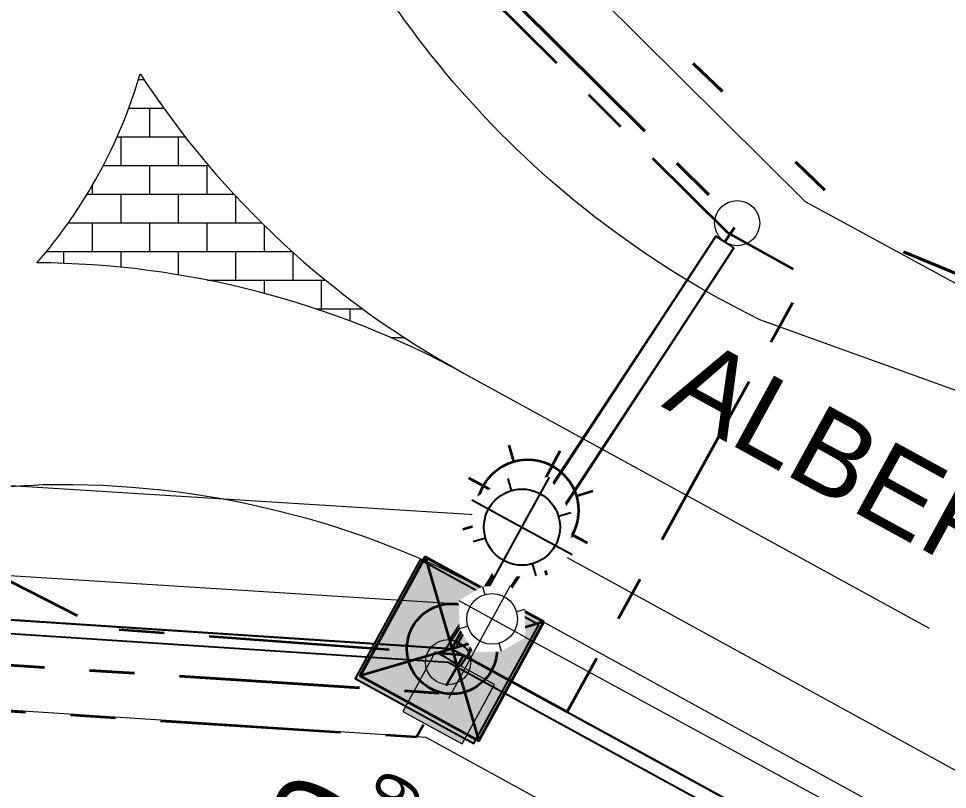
# Model space of a CAD drawing. Header units: metres. Extents: x 279683 to 1215799, y 6210454 to 24863887.
# Drawn here: x 280118.45 to 280139.04, y 6217044.48 to 6217061.56 of the extents above; entities that cross this region are included whole.
import ezdxf
from ezdxf.enums import TextEntityAlignment as Align

# ---------------------------------------------------------------- set-up
doc = ezdxf.new("R2010")
doc.units = ezdxf.units.M
doc.linetypes.add('Cable Exist UG', pattern=[7, 4, -1, 1, -1])
doc.linetypes.add('PHANTOM', pattern=[6.15, 3, -0.75, 0.3, -0.75, 0.3, -0.75, 0.3])
doc.layers.get('0').update_dxf_attribs({"color": 6})
doc.layers.add('_User Miscellaneous11', color=252, linetype='Continuous', lineweight=13, transparency=0.5)
for name, color, linetype, lineweight in [('_User Miscellaneous5', 121, 'Continuous', 13), ('_User Miscellaneous6', 13, 'Continuous', 13), ('_User Miscellaneous7', 3, 'Continuous', 13), ('_User_HV_Exist', 1, 'Continuous', 25), ('_User_LV_Exist', 5, 'Continuous', 25), ('_User_SL_Exist', 4, 'Continuous', 35), ('Cadastre Developer_SP_NEW', 92, 'Continuous', 15), ('Cadastre Road Names_SP_HV_LV_SL_EXT', 211, 'Continuous', 15)]:
    doc.layers.add(name, color=color, linetype=linetype, lineweight=lineweight)
for name, color, linetype in [('Duct_SP_EXT', 30, 'Continuous'), ('Equip_SP_SL_EXT', 7, 'Continuous'), ('Mains_LV_New_T84', 2, 'Cable x'), ('SupportsUG_SP_SL_EXT', 7, 'Continuous'), ('Trench_SP_NEW', 2, 'Continuous'), ('UG_Details_SP_MISC', 7, 'Continuous')]:
    doc.layers.add(name, color=color, linetype=linetype)
doc.styles.add('COLUMN_LABEL', font='arial.ttf', dxfattribs={"height": 2})
doc.styles.add('POLE_LABEL', font='arial.ttf', dxfattribs={"height": 2})
doc.styles.add('SL_LABEL', font='arial.ttf', dxfattribs={"height": 2})
doc.styles.get("Standard").update_dxf_attribs({"font": 'arial.ttf'})
doc.linetypes.add('Cable New UG', pattern='A,5.5,-0.01,["X",Standard,S=1.8,R=0,X=0,Y=-0.94],-1.7', length=7.21)
doc.linetypes.add('Cable x', pattern='A,4.5,-0.01,["X",Standard,S=1.25,R=0,X=0,Y=-0.65],-1.2', length=5.71)
doc.linetypes.add('IE Trench HV', pattern='A,4,-0.4,["/",Standard,S=2,R=0,X=0.25,Y=-1],-1.6', length=6)

# ---------------------------------------------------------------- blocks, each defined once
blk = doc.blocks.new('*U269')
blk.add_hatch(color=256).paths.add_polyline_path([(2.036, 0.595), (-0.595, 2.036), (-2.036, -0.595), (0.595, -2.036)])
blk.add_lwpolyline([(-0.595, 2.036), (-2.036, -0.595), (0.595, -2.036), (2.036, 0.595)], close=True)
at = {"flags": 1}
blk.add_attdef('Z', (-1.813, 2.351), '', height=0.2, rotation=180, dxfattribs=at)
at = {"flags": 9}
for tag, p in [('NOTES', (-1.813, 2)), ('SUBURB', (-1.813, 1.8)), ('STREETNAME', (-1.813, 1.6)), ('LOCATION', (-1.813, 1.4)), ('LEGEND', (-1.813, 1.2)), ('USAGE', (-1.813, 1)), ('STATE', (-1.813, 0.8)), ('OWNED_BY', (-1.813, 0.6)), ('COLUMN_TYPE', (-1.813, 0.4))]:
    blk.add_attdef(tag, text='', height=0.2, rotation=180, dxfattribs=at).set_placement(p, align=Align.MIDDLE_LEFT)
for tag, style, p in [('STREET_CODE', 'COLUMN_LABEL', (-1.813, 0.2)), ('STRUCTURE_PLANT_NUMBER', 'POLE_LABEL', (-1.813, -0.031))]:
    blk.add_attdef(tag, text='', height=0.2, rotation=180, dxfattribs=dict(at, style=style)).set_placement(p, align=Align.MIDDLE_LEFT)
at = {"style": 'COLUMN_LABEL', "width": 0.9, "flags": 8}
blk.add_attdef('ASSET_NUM', text='', height=2, rotation=270, dxfattribs=at).set_placement((2, -4), align=Align.MIDDLE_LEFT)
blk = doc.blocks.new('*U264')
at = {"width": 0.9}
blk.add_attdef('LNUMBER', text='', height=1, rotation=151.2824, dxfattribs=at).set_placement((-5.458, 3.716), align=Align.MIDDLE_LEFT)
at = {"flags": 9}
for tag, p in [('LRATECODE', (-7.4, 0)), ('LOUTREACHVOCAB', (-7.2, 0)), ('LOUTREACH', (-7, 0)), ('LANTNUMBER', (-6.6, 0)), ('LNEW', (-6.4, 0)), ('LMASTVOCAB', (-6.2, 0)), ('LMAST', (-6, 0)), ('LLAMPVOCAB', (-5.8, 0)), ('LLAMP', (-5.6, 0)), ('LEXIST', (-5.4, 0)), ('LCHARGE3PERCENT', (-5.2, 0)), ('LCHARGE3', (-5, 0)), ('ORIENTATION', (-1.6, 0)), ('OPERATING_VOLTAGE', (-1.4, 0)), ('NO_PHASES', (-1.2, 0)), ('LANTERN_TYPE', (-1, 0)), ('LANTERN_PURPOSE', (-0.8, 0)), ('CONTROL_TYPE', (-0.6, 0)), ('CONSTRUCTED_VOLTAGE', (-0.4, 0))]:
    blk.add_attdef(tag, text='', height=0.001, rotation=270, dxfattribs=at).set_placement(p, align=Align.MIDDLE_LEFT)
at = {"style": 'SL_LABEL', "flags": 9}
blk.add_attdef('STREET_CODE', text='', height=0.001, rotation=270, dxfattribs=at).set_placement((0.001, 0), align=Align.MIDDLE_LEFT)
at = {"flags": 1}
blk.add_attdef('Z', (0, 0), '', height=0.001, rotation=270, dxfattribs=at)
at = {"flags": 9}
for tag, p in [('LREMOVE', (0, -7.6)), ('LREPLACE', (0, -7.8)), ('LTYPE', (0, -8)), ('LTYPEVOCAB', (0, -8.2)), ('LEGEND', (0, -8.4)), ('SUBURB', (0, -8.6)), ('STREETNAME', (0, -8.8)), ('LOCATION', (0, -9)), ('NOTES', (0, -9.2)), ('MAINTAINED_BY', (0, -9.863))]:
    blk.add_attdef(tag, text='', height=0.001, dxfattribs=at).set_placement(p, align=Align.MIDDLE_LEFT)
blk.add_attdef('OPERATED_BY', (0, -9.607), '', height=0.001, dxfattribs=at)
blk.add_wipeout([(-4.787, 2.208), (-3.728, 2.837), (-2.497, 2.877), (-1.868, 1.818), (-1.827, 0.587), (-2.887, -0.042), (-4.118, -0.082), (-4.747, 0.977)])
for p, q in [((-3.728, 2.837), (-3.623, 2.477)), ((-3.307, 1.397), (-2.497, 2.877)), ((-3.307, 1.397), (-4.787, 2.208)), ((-1.868, 1.818), (-2.228, 1.713)), ((-4.118, -0.082), (-3.307, 1.397)), ((0.201, -0.524), (-3.307, 1.397)), ((-4.747, 0.977), (-4.387, 1.082)), ((-2.887, -0.042), (-2.992, 0.318))]:
    blk.add_line(p, q)
blk.add_circle((-3.307, 1.397), 1.125)
for tag, p in [('LCHARGE2PERCENT', (-4.8, 0)), ('LCHARGE2', (-4.6, 0)), ('LCHARGE1PERCENT', (-4.4, 0)), ('LCHARGE1', (-4.2, 0)), ('LCATEGORY', (-4, 0)), ('LBRACKETVOCAB', (-3.8, 0)), ('LBRACKET', (-3.6, 0)), ('LKINGHEIGHT', (-3.4, 0)), ('CREPLACE', (-3.2, 0)), ('CREMOVE', (-3, 0)), ('CNUMBER', (-2.8, 0)), ('CNEW', (-2.6, 0)), ('CEXIST', (-2.4, 0)), ('USAGE', (-2.2, 0)), ('STATE', (-2, 0)), ('OWNED_BY', (-1.8, 0))]:
    blk.add_attdef(tag, text='', height=0.001, rotation=270, dxfattribs=at).set_placement(p, align=Align.MIDDLE_LEFT)
blk = doc.blocks.new('*U310')
blk.add_hatch(color=256).paths.add_polyline_path([(2.036, 0.595), (-0.595, 2.036), (-2.036, -0.595), (0.595, -2.036)])
blk.add_lwpolyline([(-0.595, 2.036), (-2.036, -0.595), (0.595, -2.036), (2.036, 0.595)], close=True)
at = {"flags": 1}
blk.add_attdef('Z', (-3.995, 2.493), '', height=0.2, rotation=180, dxfattribs=at)
at = {"flags": 9}
for tag, p in [('NOTES', (-3.995, 2.143)), ('STREETNAME', (-3.995, 1.743)), ('SUBURB', (-3.995, 1.943)), ('LOCATION', (-3.995, 1.543)), ('LEGEND', (-3.995, 1.343)), ('USAGE', (-3.995, 1.143)), ('OWNED_BY', (-3.995, 0.743)), ('STATE', (-3.995, 0.943)), ('COLUMN_TYPE', (-3.995, 0.543))]:
    blk.add_attdef(tag, text='', height=0.2, rotation=180, dxfattribs=at).set_placement(p, align=Align.MIDDLE_LEFT)
for tag, style, p in [('STREET_CODE', 'COLUMN_LABEL', (-3.995, 0.343)), ('STRUCTURE_PLANT_NUMBER', 'POLE_LABEL', (-3.995, 0.112))]:
    blk.add_attdef(tag, text='', height=0.2, rotation=180, dxfattribs=dict(at, style=style)).set_placement(p, align=Align.MIDDLE_LEFT)
at = {"style": 'COLUMN_LABEL', "width": 0.9, "flags": 8}
blk.add_attdef('ASSET_NUM', text='', height=2, rotation=270, dxfattribs=at).set_placement((-0.182, -3.857), align=Align.MIDDLE_LEFT)
blk = doc.blocks.new('*U311')
at = {"width": 0.9}
blk.add_attdef('LNUMBER', text='', height=1, rotation=151.2824, dxfattribs=at).set_placement((-3.175, 3.311), align=Align.MIDDLE_LEFT)
at = {"flags": 9}
for tag, p in [('LRATECODE', (-7.4, 0)), ('LOUTREACHVOCAB', (-7.2, 0)), ('LOUTREACH', (-7, 0)), ('LANTNUMBER', (-6.6, 0)), ('LNEW', (-6.4, 0)), ('LMASTVOCAB', (-6.2, 0)), ('LMAST', (-6, 0)), ('LLAMPVOCAB', (-5.8, 0)), ('LLAMP', (-5.6, 0)), ('LEXIST', (-5.4, 0)), ('LCHARGE3PERCENT', (-5.2, 0)), ('LCHARGE3', (-5, 0)), ('LCHARGE2PERCENT', (-4.8, 0)), ('LCHARGE2', (-4.6, 0)), ('LCHARGE1PERCENT', (-4.4, 0)), ('LCHARGE1', (-4.2, 0)), ('LCATEGORY', (-4, 0)), ('LBRACKETVOCAB', (-3.8, 0)), ('LBRACKET', (-3.6, 0)), ('LKINGHEIGHT', (-3.4, 0)), ('CREPLACE', (-3.2, 0)), ('CREMOVE', (-3, 0)), ('CNUMBER', (-2.8, 0))]:
    blk.add_attdef(tag, text='', height=0.001, rotation=270, dxfattribs=at).set_placement(p, align=Align.MIDDLE_LEFT)
for tag, p in [('LREMOVE', (0, -7.6)), ('LREPLACE', (0, -7.8)), ('LTYPE', (0, -8)), ('LTYPEVOCAB', (0, -8.2)), ('LEGEND', (0, -8.4)), ('SUBURB', (0, -8.6)), ('STREETNAME', (0, -8.8)), ('LOCATION', (0, -9)), ('NOTES', (0, -9.2)), ('MAINTAINED_BY', (0, -9.863))]:
    blk.add_attdef(tag, text='', height=0.001, dxfattribs=at).set_placement(p, align=Align.MIDDLE_LEFT)
blk.add_attdef('OPERATED_BY', (0, -9.607), '', height=0.001, dxfattribs=at)
blk.add_wipeout([(-2.505, 1.804), (-1.446, 2.433), (-0.214, 2.473), (0.415, 1.413), (0.455, 0.182), (-0.604, -0.447), (-1.836, -0.487), (-2.465, 0.572)])
for p, q in [((-1.025, 0.993), (-0.214, 2.473)), ((-1.446, 2.433), (-1.34, 2.073)), ((-1.025, 0.993), (-2.505, 1.804)), ((0.415, 1.413), (0.055, 1.308)), ((-1.836, -0.487), (-1.025, 0.993)), ((2.483, -0.929), (-1.025, 0.993)), ((-2.465, 0.572), (-2.105, 0.677)), ((-0.604, -0.447), (-0.71, -0.087))]:
    blk.add_line(p, q)
blk.add_circle((-1.025, 0.993), 1.125)
for tag, p in [('CNEW', (-2.6, 0)), ('CEXIST', (-2.4, 0)), ('USAGE', (-2.2, 0)), ('STATE', (-2, 0)), ('OWNED_BY', (-1.8, 0)), ('ORIENTATION', (-1.6, 0)), ('OPERATING_VOLTAGE', (-1.4, 0)), ('NO_PHASES', (-1.2, 0)), ('LANTERN_TYPE', (-1, 0)), ('LANTERN_PURPOSE', (-0.8, 0)), ('CONTROL_TYPE', (-0.6, 0)), ('CONSTRUCTED_VOLTAGE', (-0.4, 0))]:
    blk.add_attdef(tag, text='', height=0.001, rotation=270, dxfattribs=at).set_placement(p, align=Align.MIDDLE_LEFT)
at = {"style": 'SL_LABEL', "flags": 9}
blk.add_attdef('STREET_CODE', text='', height=0.001, rotation=270, dxfattribs=at).set_placement((0.001, 0), align=Align.MIDDLE_LEFT)
at = {"flags": 1}
blk.add_attdef('Z', (0, 0), '', height=0.001, rotation=270, dxfattribs=at)
blk = doc.blocks.new('*U320')
at = {"linetype": 'Continuous'}
h = blk.add_hatch(color=256, dxfattribs=at)
h.dxf.hatch_style = 1
h.paths.add_polyline_path([(19.976, -35.204), (21.486, -37.796), (24.079, -36.286), (22.568, -33.694)])
h = blk.add_hatch(color=256)
h.dxf.hatch_style = 1
h.paths.add_polyline_path([(19.976, -35.204), (24.079, -36.286), (21.486, -37.796)])
for p, q in [((21.486, -37.796), (22.568, -33.694)), ((19.976, -35.204), (24.079, -36.286)), ((22.027, -35.745), (19.975, -36.941)), ((18.437, -36.535), (18.248, -36.211)), ((19.386, -36.057), (19.29, -36.419)), ((17.553, -37.125), (17.915, -37.22)), ((20.454, -37.89), (20.091, -37.794)), ((18.031, -38.073), (17.707, -38.262)), ((19.758, -38.803), (19.569, -38.479)), ((18.621, -38.958), (18.716, -38.595))]:
    blk.add_line(p, q)
blk.add_line((18.031, -38.073), (19.975, -36.941), dxfattribs=at)
blk.add_lwpolyline([(19.976, -35.204), (21.486, -37.796), (24.079, -36.286), (22.568, -33.694)], close=True)
at = {"flags": 128}
blk.add_lwpolyline([(19.976, -35.204), (24.079, -36.286), (21.486, -37.796), (19.976, -35.204)], dxfattribs=at)
at = {"linetype": 'Continuous', "flags": 128}
blk.add_lwpolyline([(18.295, -36.292), (19.711, -38.722)], dxfattribs=at)
for centre, radius in [((22.027, -35.745), 1), ((19.003, -37.507), 1.125)]:
    blk.add_circle(centre, radius)

msp = doc.modelspace()

# ---------------------------------------------------------------- hatches: boundary and pattern name
at = {"layer": '_User Miscellaneous6', "lineweight": 13, "ltscale": 0.7, "transparency": 33554559}
h = msp.add_hatch(dxfattribs=at)
h.set_pattern_fill('BRICK', color=256, scale=0.1)
h.paths.add_polyline_path([(280121.1462, 6217060.3387, -0.1084883), (280118.8594, 6217056.1495, -0.1240034), (280128.3185, 6217053.7046, -0.1240034)])

# ---------------------------------------------------------------- linework, layer by layer
at = {"layer": '_User Miscellaneous11', "flags": 128}
msp.add_lwpolyline([(280336.4484, 6217232.8536), (280214.8126, 6217185.4237), (280151.3041, 6217126.8642), (280125.9391, 6217081.2282), (280125.9519, 6217072.8698), (280125.9519, 6217072.8698), (280128.5029, 6217064.8332), (280135.893, 6217057.5093), (280142.3833, 6217053.9731, 0.080337), (280150.3641, 6217051.1631), (280153.8168, 6217050.5411), (280155.0711, 6217050.3152, -0.111427), (280169.4545, 6217044.089, -0.0103157), (280169.4545, 6217044.089), (280213.6976, 6217031.3307), (280459.15, 6216900.3674)], format="xyb", dxfattribs=at)
at = {"layer": '_User Miscellaneous11'}
for centre in [(280134.3837, 6217057.0287), (280127.9735, 6217047.2987)]:
    msp.add_circle(centre, 0.5, dxfattribs=at)
at = {"layer": '_User Miscellaneous6', "lineweight": 13, "ltscale": 0.7, "transparency": 33554559}
msp.add_line((280128.3185, 6217053.7046), (280138.6398, 6217048.0479), dxfattribs=at)
at = {"layer": '_User Miscellaneous6', "lineweight": 13, "ltscale": 0.7, "transparency": 33554559, "flags": 128}
msp.add_lwpolyline([(280087.7036, 6217020.845, 0.1281457), (280088.7317, 6217024.7462, -0.1896081), (280090.8908, 6217030.1907), (280100.6901, 6217040.6611, -0.0853812), (280112.5717, 6217049.6903, -0.0994754), (280118.9997, 6217051.2334, -0.1313921), (280129.0347, 6217048.77), (280133.0754, 6217046.552), (280147.5154, 6217038.6299, -0.4299449), (280174.1962, 6216952.4252), (280111.192, 6216836.8567, 1.5189994), (280133.1426, 6216834.815, -0.2060339), (280134.607, 6216850.5585), (280186.4884, 6216945.7238, 0.3389814), (280171.6678, 6217039.0987, 0.0369518), (280164.7303, 6217043.8288), (280159.6865, 6217046.4575, 0.0260236), (280143.3352, 6217051.8339), (280134.8878, 6217054.8862, -0.1941111), (280124.2797, 6217066.6918)], format="xyb", dxfattribs=at)
at = {"layer": '_User Miscellaneous6', "lineweight": 13, "ltscale": 0.7, "transparency": 33554559}
for centre, radius, start, end in [((280110.463, 6217063.4519), 11.1276, 318.98671, 343.75354), ((280137.9015, 6217071.2593), 20, 213.09498, 241.37012), ((280118.7356, 6217036.1499), 20, 61.37012, 89.64526)]:
    msp.add_arc(centre, radius, start, end, dxfattribs=at)
at = {"layer": '_User Miscellaneous7', "linetype": 'PHANTOM', "lineweight": 40, "ltscale": 3, "flags": 128}
msp.add_lwpolyline([(280198.0168, 6216967.2963, 0.2605368), (280175.4967, 6217038.8406, 0.1805898), (280150.8248, 6217051.0801), (280137.5006, 6217056.6334), (280128.0517, 6217065.7093), (280125.542, 6217073.7136), (280125.5362, 6217081.6365), (280151.091, 6217127.5882)], format="xyb", dxfattribs=at)
at = {"layer": '_User_HV_Exist', "linetype": 'Cable New UG', "lineweight": 0, "flags": 128}
for points in [[(280076.4997, 6217073.962), (280076.4997, 6217073.962), (280083.619, 6217070.054), (280085.0616, 6217072.6858), (280093.2726, 6217068.1838), (280096.1127, 6217058.4501), (280096.1229, 6217058.4151), (280112.1467, 6217051.1481), (280112.7165, 6217051.5632), (280128.9153, 6217050.5454), (280148.8612, 6217039.6235), (280152.6881, 6217047.8707), (280155.9228, 6217047.0641), (280158.0186, 6217046.5054), (280161.1126, 6217045.353), (280164.299, 6217043.7676), (280168.0424, 6217041.2779), (280170.814, 6217039.0174), (280173.8136, 6217036.3016), (280181.0178, 6217028.3295), (280185.5532, 6217021.8168), (280188.0628, 6217017.4379), (280189.4033, 6217014.7727), (280191.7151, 6217009.3985), (280192.5016, 6217007.2519), (280193.9681, 6217002.55), (280195.6509, 6216994.8731), (280196.1593, 6216991.1974), (280196.4282, 6216988.3044), (280196.6192, 6216983.8376), (280196.5157, 6216978.9016), (280196.2486, 6216975.4694), (280196.0043, 6216971.742), (280196.0043, 6216971.742), (280196.0043, 6216971.742), (280210.3511, 6216972.0639)], [(280210.7392, 6216948.067), (280191.5773, 6216947.309), (280191.8289, 6216962.1766), (280192.8727, 6216967.5149), (280194.258, 6216975.6675), (280194.5174, 6216979.0003), (280194.6183, 6216983.8158), (280194.4321, 6216988.169), (280194.172, 6216990.9677), (280193.6805, 6216994.5214), (280192.033, 6217002.0372), (280190.6068, 6217006.6098), (280189.8561, 6217008.6588), (280187.5897, 6217013.9275), (280186.3005, 6217016.4906), (280183.8617, 6217020.7461), (280179.449, 6217027.0825), (280172.397, 6217034.8863), (280169.5099, 6217037.5001), (280166.8538, 6217039.6665), (280163.2958, 6217042.0329), (280160.3159, 6217043.5155), (280157.4105, 6217044.5976), (280155.4233, 6217045.1274), (280153.807, 6217045.5305), (280149.754, 6217036.9283), (280128.3454, 6217048.5772), (280113.3112, 6217049.5219), (280112.3823, 6217048.8452), (280096.4705, 6217056.2739), (280093.5945, 6217051.773), (280085.8349, 6217055.5689), (280088.6728, 6217058.8999), (280094.0586, 6217058.8591)]]:
    msp.add_lwpolyline(points, dxfattribs=at)
at = {"layer": '_User_LV_Exist', "linetype": 'Cable New UG', "flags": 128}
msp.add_lwpolyline([(280084.8271, 6217012.0297), (280086.9591, 6217015.7981), (280088.4614, 6217018.6306), (280090.3753, 6217022.3344), (280094.8118, 6217029.5979), (280101.9099, 6217039.1131), (280105.3889, 6217042.5368), (280108.9243, 6217045.1126), (280113.6353, 6217048.545), (280118.7016, 6217048.2141), (280124.2124, 6217047.8542), (280128.0405, 6217047.6042), (280132.762, 6217045.0188), (280140.2977, 6217040.8925), (280149.0995, 6217036.1475)], dxfattribs=at)
at = {"layer": '_User_SL_Exist', "linetype": 'Cable Exist UG', "flags": 128}
for points in [[(280128.2989, 6217047.4626), (280128.2989, 6217047.4626), (280128.2989, 6217047.4626), (280128.2989, 6217047.4626), (280128.2989, 6217047.4626), (280130.612, 6217046.196), (280135.9331, 6217055.8454), (280134.1709, 6217056.8172), (280126.3282, 6217064.6021), (280123.5422, 6217073.4039), (280123.5358, 6217082.1546), (280127.1465, 6217088.6471), (280127.1466, 6217088.6472)], [(280097.466, 6217059.6589), (280097.466, 6217059.6589), (280097.466, 6217059.6589), (280097.466, 6217059.6589), (280097.466, 6217059.6589), (280097.466, 6217059.6589), (280120.31, 6217048.0473), (280128.2995, 6217047.4625), (280128.2995, 6217047.4625)], [(280094.2496, 6217029.3048), (280095.465, 6217030.9544), (280102.3283, 6217040.2828), (280111.0909, 6217046.6671), (280111.0909, 6217046.6671), (280127.2717, 6217045.641), (280128.3191, 6217047.4515), (280128.3191, 6217047.4515)]]:
    msp.add_lwpolyline(points, dxfattribs=at)
at = {"layer": 'Cadastre Developer_SP_NEW', "flags": 128}
msp.add_lwpolyline([(280142.1579, 6217037.5935), (280127.4871, 6217045.6269), (280114.2465, 6217046.4916), (280103.756, 6217038.8484), (280095.9382, 6217028.2229), (280095.937, 6217028.2206), (280128.1769, 6217011.1481)], close=True, dxfattribs=at)
at = {"layer": 'Duct_SP_EXT'}
for p, q in [((280133.9078, 6217056.7426), (280127.8366, 6217047.4621)), ((280133.9078, 6217056.7426), (280134.1086, 6217056.6112)), ((280134.3094, 6217056.4798), (280134.1086, 6217056.6112)), ((280134.3094, 6217056.4798), (280128.2383, 6217047.1993)), ((280127.8366, 6217047.4621), (280128.0374, 6217047.3307)), ((280128.2383, 6217047.1993), (280128.0374, 6217047.3307))]:
    msp.add_line(p, q, dxfattribs=at)
at = {"layer": 'Mains_LV_New_T84', "color": 2, "linetype": 'Cable New UG', "flags": 128}
msp.add_lwpolyline([(280084.7204, 6217011.7885), (280086.6632, 6217015.586), (280093.9593, 6217028.7707), (280097.5862, 6217033.8375), (280100.7498, 6217038.1373), (280102.3283, 6217040.2828), (280105.4077, 6217042.5264), (280108.9431, 6217045.1022), (280113.6541, 6217048.5345), (280118.7204, 6217048.2037), (280124.2312, 6217047.8438), (280128.0593, 6217047.5938), (280132.7808, 6217045.0084), (280140.3165, 6217040.882), (280149.1183, 6217036.137)], dxfattribs=at)
at = {"layer": 'Trench_SP_NEW', "linetype": 'IE Trench HV', "flags": 128}
msp.add_lwpolyline([(280113.2876, 6217048.4346), (280113.7429, 6217048.2281), (280127.9735, 6217047.2987), (280148.9471, 6217035.8141)], dxfattribs=at)
at = {"layer": 'UG_Details_SP_MISC', "lineweight": 0}
for p, q in [((280133.9083, 6217056.7434), (280128.0234, 6217047.8272)), ((280133.9083, 6217056.7434), (280134.1086, 6217056.6112)), ((280134.3089, 6217056.479), (280134.1086, 6217056.6112)), ((280134.3089, 6217056.479), (280128.4241, 6217047.5628)), ((280128.0234, 6217047.8272), (280128.2237, 6217047.695)), ((280128.4241, 6217047.5628), (280128.2237, 6217047.695))]:
    msp.add_line(p, q, dxfattribs=at)
at = {"layer": 'UG_Details_SP_MISC', "color": 7, "linetype": 'Cable Exist UG', "lineweight": 40, "flags": 128}
for points in [[(280143.8426, 6217118.0522), (280123.8359, 6217082.0768), (280123.8422, 6217073.4527), (280126.5555, 6217064.7992), (280134.3837, 6217057.0287), (280134.1086, 6217056.6112)], [(280095.0908, 6217028.7585), (280103.0421, 6217039.5656), (280113.9503, 6217047.5131), (280127.7732, 6217046.6103)]]:
    msp.add_lwpolyline(points, dxfattribs=at)

# ---------------------------------------------------------------- block references
at = {"layer": '_User Miscellaneous5', "ltscale": 0.7}
ref = msp.add_blockref('*U310', (280127.988, 6217046.5026), dxfattribs=dict(at, xscale=0.5, yscale=0.5, zscale=0.5, rotation=270))
ref.add_attrib('ASSET_NUM', '913939', dxfattribs={"layer": '0', "height": 1, "rotation": 241.29591, "style": 'COLUMN_LABEL', "text_generation_flag": 6, "width": 0.9}).set_placement((280127.0275, 6217044.7484), align=Align.MIDDLE_RIGHT)
at = {"layer": '_User_SL_Exist', "rotation": 211.0707297136049}
msp.add_blockref('*U320', (280165.3744, 6217028.3451), dxfattribs=at)
at = {"layer": 'SupportsUG_SP_SL_EXT', "ltscale": 0.7}
ref = msp.add_blockref('*U269', (280127.9479, 6217047.5279), dxfattribs=dict(at, rotation=270))
ref.add_attrib('ASSET_NUM', '913939', dxfattribs={"layer": '0', "height": 2, "rotation": 241.29591, "style": 'COLUMN_LABEL', "text_generation_flag": 6, "width": 0.9}).set_placement((280125.4509, 6217044.5279), align=Align.MIDDLE_RIGHT)

# ---------------------------------------------------------------- texts
at = {"layer": 'Cadastre Road Names_SP_HV_LV_SL_EXT'}
msp.add_text('ALBERT ST', height=1.8, rotation=331.3, dxfattribs=at).set_placement((280132.683, 6217052.9732))

# ---------------------------------------------------------------- next in the draw order: block references
at = {"layer": 'Equip_SP_SL_EXT', "xscale": 0.75, "yscale": 0.75, "zscale": 0.75, "rotation": 270}
msp.add_blockref('*U264', (280128.564, 6217047.81), dxfattribs=at)

# ---------------------------------------------------------------- next in the draw order: block references
at = {"layer": '_User Miscellaneous5', "xscale": 0.5, "yscale": 0.5, "zscale": 0.5, "rotation": 270}
msp.add_blockref('*U311', (280128.4527, 6217047.7442), dxfattribs=at)

doc.saveas('drawing.dxf')
